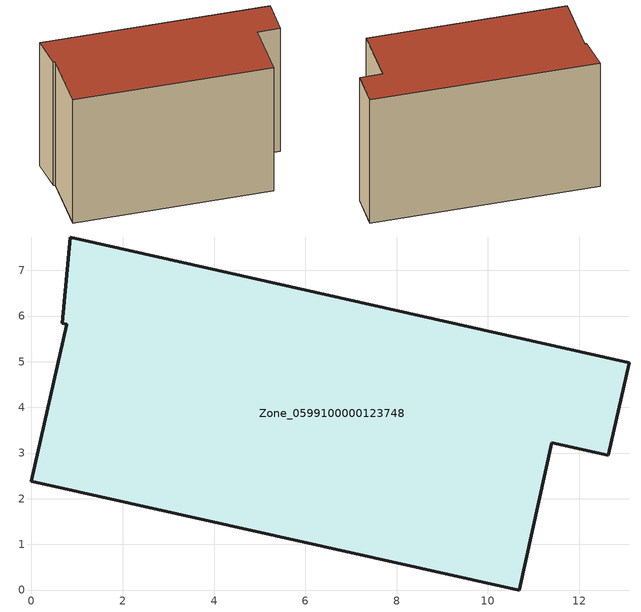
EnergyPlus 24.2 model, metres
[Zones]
Zone_0599100000123748
 floor ground (C_G): 0.77,5.82 0.68,5.84 0.85,7.73 13.09,4.98 12.63,2.95 11.4,3.23 10.68,0 0,2.38 z0
 wall outside (C_F): 0.85,7.73 0.68,5.84 0.77,5.82 0,2.38 10.68,0 11.4,3.23 12.63,2.95 13.09,4.98 0.85,7.73 z0:7.96
 roof outside (C_R): 0.68,5.84 0.77,5.82 0,2.38 10.68,0 11.4,3.23 12.63,2.95 13.09,4.98 0.85,7.73 z7.96
[BUILDING]
Pand.0599100000123748: North Axis=0; Terrain=City; Loads Convergence Tolerance Value=0.04; Temperature Convergence Tolerance Value=0.4; Solar Distribution=FullExterior; Maximum Number of Warmup Days=25; Minimum Number of Warmup Days=1
[Site:Location]
Rotterdam.The.Hague.AP_ZH_NLD Design_Conditions: Latitude=51.96; Longitude=4.45; Time Zone=1; Elevation=-4.5
[SITE:GROUNDTEMPERATURE:BUILDINGSURFACE]
18, 18, 18, 18, 18, 18, 18, 18, 18, 18, 18, 18
[MATERIAL] Thermal Absorptance=0.9; Solar Absorptance=0.7; Visible Absorptance=0.7
Name | Roughness | Thickness | Conductivity | Density | Specific Heat
G.TI.1975-1991 | MediumSmooth | 0.15 | 0.288461 | 540 | 1210
F.TI.1975-1991 | Rough | 0.3 | 0.230769 | 1920 | 840
R.TI.1975-1991 | MediumRough | 0.2 | 0.153846 | 1500 | 1000
[CONSTRUCTION]
C_G: G.TI.1975-1991
C_F: F.TI.1975-1991
C_R: R.TI.1975-1991
[ZONE]
Zone_0599100000123748: Type=1; Multiplier=1; Ceiling Height=Autocalculate; Volume=Autocalculate; Floor Area=autocalculate; Part of Total Floor Area=Yes
[ZONEINFILTRATION:DESIGNFLOWRATE]
Infil_Zone_0599100000123748: Zone or ZoneList or Space or SpaceList=Zone_0599100000123748; Schedule=AlwaysOn; Design Flow Rate Calculation Method=Flow/Area; Flow Rate per Floor Area=0.003; Constant Term Coefficient=1; Temperature Term Coefficient=0; Velocity Term Coefficient=0; Velocity Squared Term Coefficient=0
[HVACTEMPLATE:ZONE:IDEALLOADSAIRSYSTEM]
Zone_0599100000123748: Maximum Heating Supply Air Temperature=50; Minimum Cooling Supply Air Temperature=13; Maximum Heating Supply Air Humidity Ratio=0.0156; Minimum Cooling Supply Air Humidity Ratio=0.0077; Heating Limit=NoLimit; Cooling Limit=NoLimit; Dehumidification Control Type=ConstantSensibleHeatRatio; Cooling Sensible Heat Ratio=0.7; Dehumidification Setpoint=60; Humidification Control Type=None; Humidification Setpoint=30; Outdoor Air Method=None; Outdoor Air Flow Rate per Person=0.00944; Outdoor Air Flow Rate per Zone Floor Area=0; Outdoor Air Flow Rate per Zone=0; Demand Controlled Ventilation Type=None; Outdoor Air Economizer Type=NoEconomizer; Heat Recovery Type=None; Sensible Heat Recovery Effectiveness=0.7; Latent Heat Recovery Effectiveness=0.65
[ZONECONTROL:THERMOSTAT]
ThermostatControl_Zone_0599100000123748: Zone or ZoneList=Zone_0599100000123748; Control Type Schedule=DualSetpointControlType; Control 1=Thermostat_Zone_0599100000123748; Temperature Difference Between Cutout And Setpoint=0
[THERMOSTATSETPOINT:DUALSETPOINT]
Thermostat_Zone_0599100000123748: Heating Setpoint Temperature Schedule=HeatingSetpoint_Zone_0599100000123748; Cooling Setpoint Temperature Schedule=CoolingSetpoint_Zone_0599100000123748
[SCHEDULE:COMPACT]
HeatingSetpoint_Zone_0599100000123748: Through: 12/31, For: AllDays, Until: 24:00, 21
CoolingSetpoint_Zone_0599100000123748: Through: 12/31, For: AllDays, Until: 24:00, 24
DualSetpointControlType: Through: 12/31, For: AllDays, Until: 24:00, 4
AlwaysOn: Through: 12/31, For: AllDays, Until: 24:00, 1
